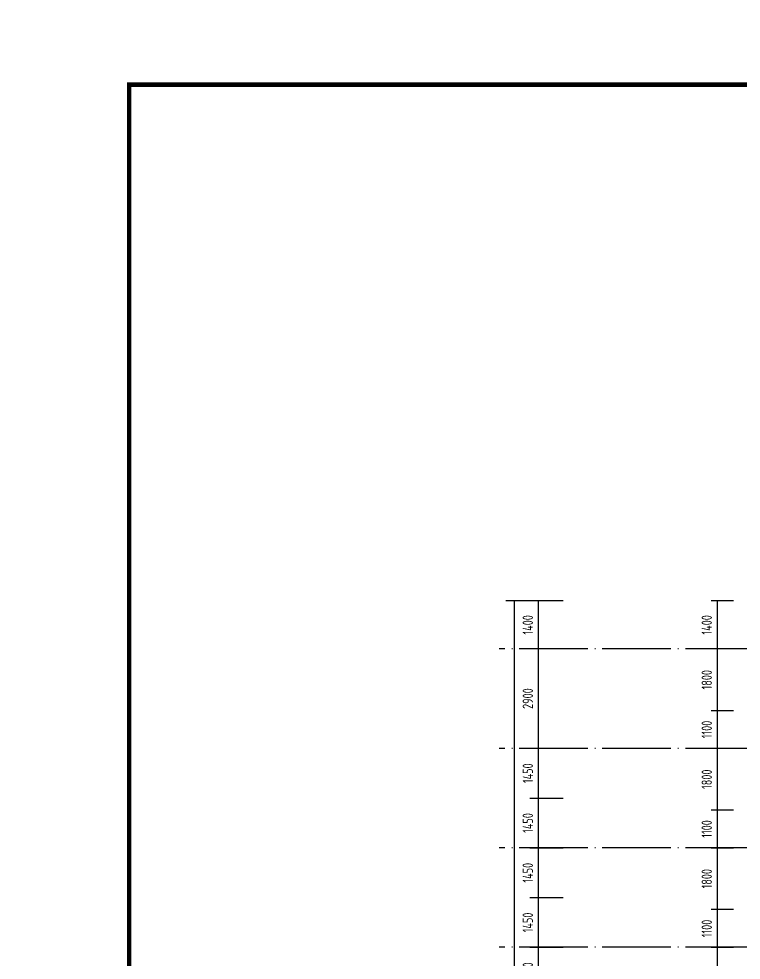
# Model space of a CAD drawing. Extents: x -726032 to 135930, y -151624 to 587044.
# Drawn here: x -435486 to -414431, y 250235 to 277673 of the extents above; entities that cross this region are included whole.
import ezdxf

# ---------------------------------------------------------------- set-up
doc = ezdxf.new("R2010")
doc.units = 0
doc.header["$LTSCALE"] = 1000
doc.header["$MEASUREMENT"] = 0
doc.linetypes.add('DOTE', pattern=[2.42, 2, -0.2, 0.02, -0.2])
doc.layers.get('DEFPOINTS').update_dxf_attribs({"color": 1, "linetype": 'CONTINUOUS'})
for name, color, linetype in [('DOTE', 8, 'DOTE'), ('PUB_DIM', 245, 'CONTINUOUS'), ('PUB_TITLE', 1, 'CONTINUOUS')]:
    doc.layers.add(name, color=color, linetype=linetype)
doc.styles.add('DIM_FONT', font='isocp.shx', dxfattribs={"width": 0.8})
doc.dimstyles.new('AXIS', dxfattribs={"dimtxt": 300, "dimasz": 1, "dimexe": 250, "dimexo": 300, "dimgap": 150, "dimtad": 1, "dimdec": 0, "dimzin": 0, "dimdsep": 46, "dimtxsty": 'DIM_FONT', "dimcen": 0.09, "dimse1": 1, "dimse2": 1, "dimclrt": 142, "dimadec": 0, "dimazin": 0, "dimtfac": 1, "dimtdec": 0, "dimtix": 1, "dimtmove": 2, "dimatfit": 3, "dimfxl": 1, "dimtolj": 1, "dimtzin": 0, "dimarcsym": 0})

# ---------------------------------------------------------------- blocks, each defined once
blk = doc.blocks.new('*D4287')
at = {"layer": 'DEFPOINTS', "color": 0, "transparency": 16777216}
for p in [(-420715, 260709), (-421050, 224059), (-420715, 224059)]:
    blk.add_point(p, dxfattribs=at)
at = {"layer": 'PUB_DIM', "color": 0, "lineweight": -2, "transparency": 16777216}
blk.add_line((-421050, 260708), (-421050, 224060), dxfattribs=at)
at = {"layer": 'PUB_DIM', "color": 0, "transparency": 16777216}
for points in [[(-421050, 260708), (-421050, 260708), (-421050, 260709)], [(-421050, 224060), (-421050, 224060), (-421050, 224059)]]:
    blk.add_solid(points, dxfattribs=at)
at = {"layer": 'PUB_DIM', "color": 142, "transparency": 16777216, "insert": (-421350, 242384), "char_height": 300, "attachment_point": 5, "rotation": 90, "style": 'DIM_FONT'}
blk.add_mtext('\\A1;36650', dxfattribs=at)
blk = doc.blocks.new('*D4312')
at = {"layer": 'DEFPOINTS', "color": 0, "transparency": 16777216}
for p in [(-420015, 259309), (-420350, 256409), (-420015, 256409)]:
    blk.add_point(p, dxfattribs=at)
at = {"layer": 'PUB_DIM', "color": 0, "lineweight": -2, "transparency": 16777216}
blk.add_line((-420350, 259308), (-420350, 256410), dxfattribs=at)
at = {"layer": 'PUB_DIM', "color": 0, "transparency": 16777216}
for points in [[(-420350, 259308), (-420350, 259308), (-420350, 259309)], [(-420350, 256410), (-420350, 256410), (-420350, 256409)]]:
    blk.add_solid(points, dxfattribs=at)
at = {"layer": 'PUB_DIM', "color": 142, "transparency": 16777216, "insert": (-420650, 257859), "char_height": 300, "attachment_point": 5, "rotation": 90, "style": 'DIM_FONT'}
blk.add_mtext('\\A1;2900', dxfattribs=at)
blk = doc.blocks.new('*D4313')
at = {"layer": 'DEFPOINTS', "color": 0, "transparency": 16777216}
for p in [(-420015, 256409), (-420350, 254959), (-420015, 254959)]:
    blk.add_point(p, dxfattribs=at)
at = {"layer": 'PUB_DIM', "color": 0, "lineweight": -2, "transparency": 16777216}
blk.add_line((-420350, 256408), (-420350, 254960), dxfattribs=at)
at = {"layer": 'PUB_DIM', "color": 0, "transparency": 16777216}
for points in [[(-420350, 256408), (-420350, 256408), (-420350, 256409)], [(-420350, 254960), (-420350, 254960), (-420350, 254959)]]:
    blk.add_solid(points, dxfattribs=at)
at = {"layer": 'PUB_DIM', "color": 142, "transparency": 16777216, "insert": (-420650, 255684), "char_height": 300, "attachment_point": 5, "rotation": 90, "style": 'DIM_FONT'}
blk.add_mtext('\\A1;1450', dxfattribs=at)
blk = doc.blocks.new('*D4314')
at = {"layer": 'DEFPOINTS', "color": 0, "transparency": 16777216}
for p in [(-420015, 260709), (-420350, 259309), (-420015, 259309)]:
    blk.add_point(p, dxfattribs=at)
at = {"layer": 'PUB_DIM', "color": 0, "lineweight": -2, "transparency": 16777216}
blk.add_line((-420350, 260708), (-420350, 259310), dxfattribs=at)
at = {"layer": 'PUB_DIM', "color": 0, "transparency": 16777216}
for points in [[(-420350, 260708), (-420350, 260708), (-420350, 260709)], [(-420350, 259310), (-420350, 259310), (-420350, 259309)]]:
    blk.add_solid(points, dxfattribs=at)
at = {"layer": 'PUB_DIM', "color": 142, "transparency": 16777216, "insert": (-420650, 260009), "char_height": 300, "attachment_point": 5, "rotation": 90, "style": 'DIM_FONT'}
blk.add_mtext('\\A1;1400', dxfattribs=at)
blk = doc.blocks.new('*D4315')
at = {"layer": 'DEFPOINTS', "color": 0, "transparency": 16777216}
for p in [(-420015, 250609), (-420350, 249159), (-420015, 249159)]:
    blk.add_point(p, dxfattribs=at)
at = {"layer": 'PUB_DIM', "color": 0, "lineweight": -2, "transparency": 16777216}
blk.add_line((-420350, 250608), (-420350, 249160), dxfattribs=at)
at = {"layer": 'PUB_DIM', "color": 0, "transparency": 16777216}
for points in [[(-420350, 250608), (-420350, 250608), (-420350, 250609)], [(-420350, 249160), (-420350, 249160), (-420350, 249159)]]:
    blk.add_solid(points, dxfattribs=at)
at = {"layer": 'PUB_DIM', "color": 142, "transparency": 16777216, "insert": (-420650, 249884), "char_height": 300, "attachment_point": 5, "rotation": 90, "style": 'DIM_FONT'}
blk.add_mtext('\\A1;1450', dxfattribs=at)
blk = doc.blocks.new('*D4322')
at = {"layer": 'DEFPOINTS', "color": 0, "transparency": 16777216}
for p in [(-420015, 253509), (-420350, 252059), (-420015, 252059)]:
    blk.add_point(p, dxfattribs=at)
at = {"layer": 'PUB_DIM', "color": 0, "lineweight": -2, "transparency": 16777216}
blk.add_line((-420350, 253508), (-420350, 252060), dxfattribs=at)
at = {"layer": 'PUB_DIM', "color": 0, "transparency": 16777216}
for points in [[(-420350, 253508), (-420350, 253508), (-420350, 253509)], [(-420350, 252060), (-420350, 252060), (-420350, 252059)]]:
    blk.add_solid(points, dxfattribs=at)
at = {"layer": 'PUB_DIM', "color": 142, "transparency": 16777216, "insert": (-420650, 252784), "char_height": 300, "attachment_point": 5, "rotation": 90, "style": 'DIM_FONT'}
blk.add_mtext('\\A1;1450', dxfattribs=at)
blk = doc.blocks.new('*D4323')
at = {"layer": 'DEFPOINTS', "color": 0, "transparency": 16777216}
for p in [(-420015, 252059), (-420350, 250609), (-420015, 250609)]:
    blk.add_point(p, dxfattribs=at)
at = {"layer": 'PUB_DIM', "color": 0, "lineweight": -2, "transparency": 16777216}
blk.add_line((-420350, 252058), (-420350, 250610), dxfattribs=at)
at = {"layer": 'PUB_DIM', "color": 0, "transparency": 16777216}
for points in [[(-420350, 252058), (-420350, 252058), (-420350, 252059)], [(-420350, 250610), (-420350, 250610), (-420350, 250609)]]:
    blk.add_solid(points, dxfattribs=at)
at = {"layer": 'PUB_DIM', "color": 142, "transparency": 16777216, "insert": (-420650, 251334), "char_height": 300, "attachment_point": 5, "rotation": 90, "style": 'DIM_FONT'}
blk.add_mtext('\\A1;1450', dxfattribs=at)
blk = doc.blocks.new('*D4324')
at = {"layer": 'DEFPOINTS', "color": 0, "transparency": 16777216}
for p in [(-420015, 254959), (-420350, 253509), (-420015, 253509)]:
    blk.add_point(p, dxfattribs=at)
at = {"layer": 'PUB_DIM', "color": 0, "lineweight": -2, "transparency": 16777216}
blk.add_line((-420350, 254958), (-420350, 253510), dxfattribs=at)
at = {"layer": 'PUB_DIM', "color": 0, "transparency": 16777216}
for points in [[(-420350, 254958), (-420350, 254958), (-420350, 254959)], [(-420350, 253510), (-420350, 253510), (-420350, 253509)]]:
    blk.add_solid(points, dxfattribs=at)
at = {"layer": 'PUB_DIM', "color": 142, "transparency": 16777216, "insert": (-420650, 254234), "char_height": 300, "attachment_point": 5, "rotation": 90, "style": 'DIM_FONT'}
blk.add_mtext('\\A1;1450', dxfattribs=at)
blk = doc.blocks.new('*D4325')
at = {"layer": 'DEFPOINTS', "color": 0, "transparency": 16777216}
for p in [(-415024, 259309), (-415134, 257509), (-415024, 257509)]:
    blk.add_point(p, dxfattribs=at)
at = {"layer": 'PUB_DIM', "color": 0, "lineweight": -2, "transparency": 16777216}
blk.add_line((-415134, 259308), (-415134, 257510), dxfattribs=at)
at = {"layer": 'PUB_DIM', "color": 0, "transparency": 16777216}
for points in [[(-415135, 259308), (-415134, 259308), (-415134, 259309)], [(-415135, 257510), (-415134, 257510), (-415134, 257509)]]:
    blk.add_solid(points, dxfattribs=at)
at = {"layer": 'PUB_DIM', "color": 142, "transparency": 16777216, "insert": (-415434, 258409), "char_height": 300, "attachment_point": 5, "rotation": 90, "style": 'DIM_FONT'}
blk.add_mtext('\\A1;1800', dxfattribs=at)
blk = doc.blocks.new('*D4326')
at = {"layer": 'DEFPOINTS', "color": 0, "transparency": 16777216}
for p in [(-415024, 256409), (-415134, 254609), (-415024, 254609)]:
    blk.add_point(p, dxfattribs=at)
at = {"layer": 'PUB_DIM', "color": 0, "lineweight": -2, "transparency": 16777216}
blk.add_line((-415134, 256408), (-415134, 254610), dxfattribs=at)
at = {"layer": 'PUB_DIM', "color": 0, "transparency": 16777216}
for points in [[(-415135, 256408), (-415134, 256408), (-415134, 256409)], [(-415135, 254610), (-415134, 254610), (-415134, 254609)]]:
    blk.add_solid(points, dxfattribs=at)
at = {"layer": 'PUB_DIM', "color": 142, "transparency": 16777216, "insert": (-415434, 255509), "char_height": 300, "attachment_point": 5, "rotation": 90, "style": 'DIM_FONT'}
blk.add_mtext('\\A1;1800', dxfattribs=at)
blk = doc.blocks.new('*D4327')
at = {"layer": 'DEFPOINTS', "color": 0, "transparency": 16777216}
for p in [(-415024, 257509), (-415134, 256409), (-415024, 256409)]:
    blk.add_point(p, dxfattribs=at)
at = {"layer": 'PUB_DIM', "color": 0, "lineweight": -2, "transparency": 16777216}
blk.add_line((-415134, 257508), (-415134, 256410), dxfattribs=at)
at = {"layer": 'PUB_DIM', "color": 0, "transparency": 16777216}
for points in [[(-415135, 257508), (-415134, 257508), (-415134, 257509)], [(-415135, 256410), (-415134, 256410), (-415134, 256409)]]:
    blk.add_solid(points, dxfattribs=at)
at = {"layer": 'PUB_DIM', "color": 142, "transparency": 16777216, "insert": (-415434, 256959), "char_height": 300, "attachment_point": 5, "rotation": 90, "style": 'DIM_FONT'}
blk.add_mtext('\\A1;1100', dxfattribs=at)
blk = doc.blocks.new('*D4329')
at = {"layer": 'DEFPOINTS', "color": 0, "transparency": 16777216}
for p in [(-415024, 253509), (-415134, 251709), (-415024, 251709)]:
    blk.add_point(p, dxfattribs=at)
at = {"layer": 'PUB_DIM', "color": 0, "lineweight": -2, "transparency": 16777216}
blk.add_line((-415134, 253508), (-415134, 251710), dxfattribs=at)
at = {"layer": 'PUB_DIM', "color": 0, "transparency": 16777216}
for points in [[(-415135, 253508), (-415134, 253508), (-415134, 253509)], [(-415135, 251710), (-415134, 251710), (-415134, 251709)]]:
    blk.add_solid(points, dxfattribs=at)
at = {"layer": 'PUB_DIM', "color": 142, "transparency": 16777216, "insert": (-415434, 252609), "char_height": 300, "attachment_point": 5, "rotation": 90, "style": 'DIM_FONT'}
blk.add_mtext('\\A1;1800', dxfattribs=at)
blk = doc.blocks.new('*D4330')
at = {"layer": 'DEFPOINTS', "color": 0, "transparency": 16777216}
for p in [(-415024, 251709), (-415134, 250609), (-415024, 250609)]:
    blk.add_point(p, dxfattribs=at)
at = {"layer": 'PUB_DIM', "color": 0, "lineweight": -2, "transparency": 16777216}
blk.add_line((-415134, 251708), (-415134, 250610), dxfattribs=at)
at = {"layer": 'PUB_DIM', "color": 0, "transparency": 16777216}
for points in [[(-415135, 251708), (-415134, 251708), (-415134, 251709)], [(-415135, 250610), (-415134, 250610), (-415134, 250609)]]:
    blk.add_solid(points, dxfattribs=at)
at = {"layer": 'PUB_DIM', "color": 142, "transparency": 16777216, "insert": (-415434, 251159), "char_height": 300, "attachment_point": 5, "rotation": 90, "style": 'DIM_FONT'}
blk.add_mtext('\\A1;1100', dxfattribs=at)
blk = doc.blocks.new('*D4331')
at = {"layer": 'DEFPOINTS', "color": 0, "transparency": 16777216}
for p in [(-415024, 250609), (-415134, 248809), (-415024, 248809)]:
    blk.add_point(p, dxfattribs=at)
at = {"layer": 'PUB_DIM', "color": 0, "lineweight": -2, "transparency": 16777216}
blk.add_line((-415134, 250608), (-415134, 248810), dxfattribs=at)
at = {"layer": 'PUB_DIM', "color": 0, "transparency": 16777216}
for points in [[(-415135, 250608), (-415134, 250608), (-415134, 250609)], [(-415135, 248810), (-415134, 248810), (-415134, 248809)]]:
    blk.add_solid(points, dxfattribs=at)
at = {"layer": 'PUB_DIM', "color": 142, "transparency": 16777216, "insert": (-415434, 249709), "char_height": 300, "attachment_point": 5, "rotation": 90, "style": 'DIM_FONT'}
blk.add_mtext('\\A1;1800', dxfattribs=at)
blk = doc.blocks.new('*D4337')
at = {"layer": 'DEFPOINTS', "color": 0, "transparency": 16777216}
for p in [(-415024, 254609), (-415134, 253509), (-415024, 253509)]:
    blk.add_point(p, dxfattribs=at)
at = {"layer": 'PUB_DIM', "color": 0, "lineweight": -2, "transparency": 16777216}
blk.add_line((-415134, 254608), (-415134, 253510), dxfattribs=at)
at = {"layer": 'PUB_DIM', "color": 0, "transparency": 16777216}
for points in [[(-415135, 254608), (-415134, 254608), (-415134, 254609)], [(-415135, 253510), (-415134, 253510), (-415134, 253509)]]:
    blk.add_solid(points, dxfattribs=at)
at = {"layer": 'PUB_DIM', "color": 142, "transparency": 16777216, "insert": (-415434, 254059), "char_height": 300, "attachment_point": 5, "rotation": 90, "style": 'DIM_FONT'}
blk.add_mtext('\\A1;1100', dxfattribs=at)
blk = doc.blocks.new('*D4338')
at = {"layer": 'DEFPOINTS', "color": 0, "transparency": 16777216}
for p in [(-415024, 260709), (-415134, 259309), (-415024, 259309)]:
    blk.add_point(p, dxfattribs=at)
at = {"layer": 'PUB_DIM', "color": 0, "lineweight": -2, "transparency": 16777216}
blk.add_line((-415134, 260708), (-415134, 259310), dxfattribs=at)
at = {"layer": 'PUB_DIM', "color": 0, "transparency": 16777216}
for points in [[(-415135, 260708), (-415134, 260708), (-415134, 260709)], [(-415135, 259310), (-415134, 259310), (-415134, 259309)]]:
    blk.add_solid(points, dxfattribs=at)
at = {"layer": 'PUB_DIM', "color": 142, "transparency": 16777216, "insert": (-415434, 260009), "char_height": 300, "attachment_point": 5, "rotation": 90, "style": 'DIM_FONT'}
blk.add_mtext('\\A1;1400', dxfattribs=at)

msp = doc.modelspace()

# ---------------------------------------------------------------- linework, layer by layer
at = {"layer": 'DOTE'}
for p, q in [((-387437.8, 259309.2), (-421480.6, 259309.2)), ((-387437.8, 256409.2), (-421480.6, 256409.2)), ((-387437.8, 253509.2), (-421480.6, 253509.2)), ((-387437.8, 250609.2), (-421480.6, 250609.2))]:
    msp.add_line(p, q, dxfattribs=at)
at = {"layer": 'PUB_DIM'}
for p, q in [((-419618.8, 260709.2), (-421292.4, 260709.2)), ((-414655.3, 260709.2), (-415302.2, 260709.2)), ((-419618.8, 259309.2), (-420592.4, 259309.2)), ((-414655.3, 259309.2), (-415302.2, 259309.2)), ((-415302.2, 257509.2), (-414655.3, 257509.2)), ((-419618.8, 256409.2), (-420592.4, 256409.2)), ((-414655.3, 256409.2), (-415302.2, 256409.2)), ((-420592.4, 254959.2), (-419618.8, 254959.2)), ((-414655.3, 254609.2), (-415302.2, 254609.2)), ((-420592.4, 253509.2), (-419618.8, 253509.2)), ((-415302.2, 253509.2), (-414655.3, 253509.2)), ((-420592.4, 252059.2), (-419618.8, 252059.2)), ((-414655.3, 251709.2), (-415302.2, 251709.2)), ((-420592.4, 250609.2), (-419618.8, 250609.2)), ((-415302.2, 250609.2), (-414655.3, 250609.2))]:
    msp.add_line(p, q, dxfattribs=at)
at = {"layer": 'PUB_TITLE'}
for points, const_width in [([(-531458.1, 277055.6), (-434868.1, 277055.6), (-434868.1, 346585.7), (-531458.1, 346585.7)], 0.234), ([(-434868.1, 277055.6), (-338278.1, 277055.6), (-338278.1, 346585.7), (-434868.1, 346585.7)], 0.234), ([(-531458.1, 207525.4), (-434868.1, 207525.4), (-434868.1, 277055.6), (-531458.1, 277055.6)], 0.234), ([(-434868.1, 207525.4), (-338278.1, 207525.4), (-338278.1, 277055.6), (-434868.1, 277055.6)], 0.234), ([(-432268.1, 208825.4), (-339578.1, 208825.4), (-339578.1, 275755.6), (-432268.1, 275755.6)], 130)]:
    msp.add_lwpolyline(points, close=True, dxfattribs=dict(at, const_width=const_width))

# ---------------------------------------------------------------- dimensions: what is measured, and where the dimension line sits
at = {"layer": 'PUB_DIM'}
for p1, p2, distance, picture, middle in [((-420715.3, 260709.2), (-420715.3, 224059.3), -334.8, '*D4287', (-421350.2, 242384.2)), ((-420015.3, 260709.2), (-420015.3, 259309.3), -334.8, '*D4314', (-420650.2, 260009.2)), ((-415024, 260709.2), (-415024, 259309.2), -110.5, '*D4338', (-415434.5, 260009.2)), ((-420015.3, 259309.2), (-420015.3, 256409.3), -334.8, '*D4312', (-420650.2, 257859.2)), ((-415024, 259309.2), (-415024, 257509.2), -110.5, '*D4325', (-415434.5, 258409.2)), ((-415024, 257509.2), (-415024, 256409.2), -110.5, '*D4327', (-415434.5, 256959.2)), ((-420015.3, 256409.3), (-420015.3, 254959.3), -334.8, '*D4313', (-420650.2, 255684.3)), ((-415024, 256409.2), (-415024, 254609.2), -110.5, '*D4326', (-415434.5, 255509.2)), ((-420015.3, 254959.3), (-420015.3, 253509.3), -334.8, '*D4324', (-420650.2, 254234.3)), ((-415024, 254609.2), (-415024, 253509.2), -110.5, '*D4337', (-415434.5, 254059.2)), ((-420015.3, 253509.3), (-420015.3, 252059.3), -334.8, '*D4322', (-420650.2, 252784.3)), ((-415024, 253509.2), (-415024, 251709.2), -110.5, '*D4329', (-415434.5, 252609.2)), ((-420015.3, 252059.3), (-420015.3, 250609.3), -334.8, '*D4323', (-420650.2, 251334.3)), ((-415024, 251709.2), (-415024, 250609.2), -110.5, '*D4330', (-415434.5, 251159.2)), ((-420015.3, 250609.3), (-420015.3, 249159.3), -334.8, '*D4315', (-420650.2, 249884.3)), ((-415024, 250609.2), (-415024, 248809.2), -110.5, '*D4331', (-415434.5, 249709.2))]:
    dim = msp.add_aligned_dim(p1=p1, p2=p2, distance=distance, dimstyle='AXIS', dxfattribs=at)
    dim.commit()
    dim.dimension.update_dxf_attribs({"geometry": picture, "text_midpoint": middle})

doc.saveas('drawing.dxf')
